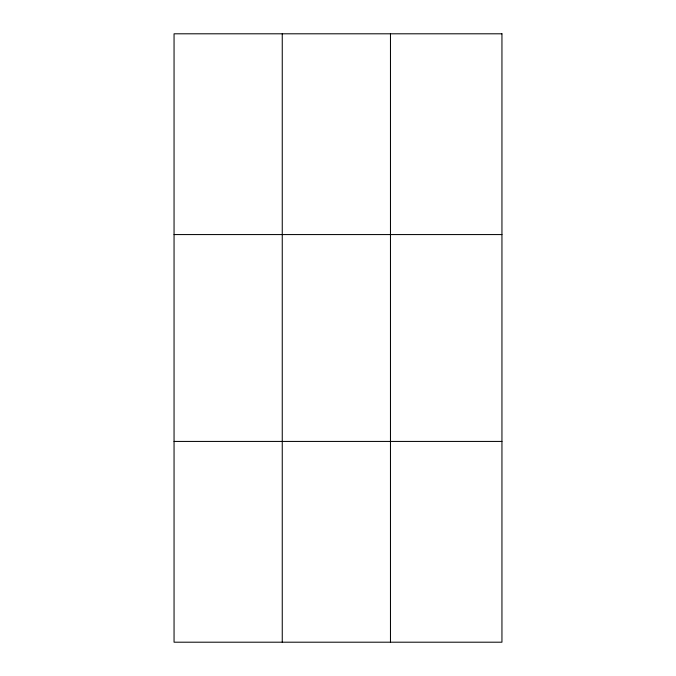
<?xml version="1.0" encoding="UTF-8"?>
<svg xmlns="http://www.w3.org/2000/svg" width="676" height="676" viewBox="0 0 676 676"><rect width="100%" height="100%" fill="white"/><g stroke="black" fill="none" stroke-linecap="round" stroke-linejoin="round"><path stroke-width="1.01" d="M282.255 33.8L282.255 642.2M390.466 33.8L390.466 642.2M174.053 234.572L501.947 234.572M174.053 441.428L501.947 441.428M501.947 33.8L501.947 642.2L174.053 642.2L174.053 33.8L501.947 33.8"/></g></svg>
